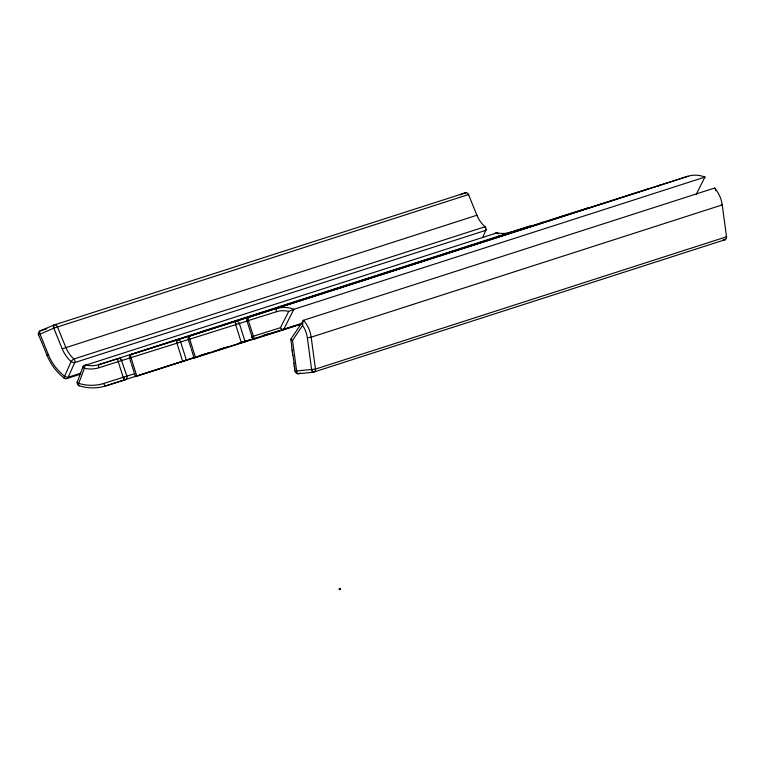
<?xml version="1.0" encoding="UTF-8"?>
<svg xmlns="http://www.w3.org/2000/svg" width="765" height="765" viewBox="0 0 765 765"><rect width="100%" height="100%" fill="white"/><g stroke="black" fill="none" stroke-linecap="round" stroke-linejoin="round"><path stroke-width="1.15" d="M726.195 236.672L726.75 236.71L315.467 369.093L295.137 371.111A2.936 2.677 72.2 0 0 298.207 373.741L313.181 372.259L725.258 239.636M121.243 359.607L126.875 376.16A2.936 2.677 72.2 0 1 125.202 379.765L105.79 385.876A51.685 47.124 72.2 0 1 79.235 385.77A2.936 2.677 72.2 0 1 77.351 381.754L83.05 366.703A2.936 2.677 72.2 0 1 85.986 365.077L497.049 232.837A29.366 26.775 72.2 0 0 510.14 232.359L529.552 226.249A2.936 2.677 72.2 0 1 530.241 226.134M54.258 327.104L53.808 328.156L38.671 334.678A2.936 2.677 72.2 0 1 40.038 330.92L53.846 325.068L466.048 192.617M482.533 237.657L485.794 230.341A2.936 2.677 72.2 0 0 485 226.765A29.366 26.775 72.2 0 1 476.882 215.175L468.486 194.501A2.936 2.677 72.2 0 0 464.919 192.828L462.615 193.803M300.521 324.341L255.395 338.666A2.936 2.677 72.2 0 1 251.953 336.667L280.439 327.707L288.701 311.384L293.339 309.5L705.081 177.04L704.154 177.461M696.284 194.176L704.919 177.088A29.366 26.775 72.2 0 0 687.831 176.304L189.978 335.978A2.936 2.677 72.2 0 0 188.305 339.584L190.906 347.798M177.48 342.165L176.945 343.169L98.809 367.764A32.302 29.453 72.2 0 1 84.408 368.29A2.936 0.794 20.7 0 1 83.05 366.703M236.222 323.681L235.677 324.685L188.305 339.584M296.132 372.039L296.667 371.216L292.526 340.444L302.586 325.402L302.997 320.965A2.123 0.842 87.9 0 1 303.476 320.296L714.548 188.066A2.123 0.842 87.9 0 1 715.103 188.41L715.485 189.204M292.526 340.444A3.356 0.746 12.5 0 1 291.398 340.023A3.041 0.679 12.5 0 1 290.662 339.526A2.792 0.622 12.5 0 1 290.843 339.191L303.485 320.305A29.366 26.775 72.2 0 1 311.173 337.183L315.467 369.093A2.936 2.677 72.2 0 1 313.181 372.259A2.936 1.186 84.3 0 1 311.642 369.724L307.348 337.814A26.431 24.098 72.2 0 0 302.586 325.402M54.602 327.363L53.808 328.156L62.195 348.821A32.302 29.453 72.2 0 0 71.126 361.568A2.936 0.842 24 0 0 74.721 362.572L485.794 230.341A2.936 0.842 24 0 0 485.565 229.337M177.805 342.443L176.945 343.169L182.778 361.654M236.538 323.958L235.677 324.685L241.52 343.16M476.968 215.214L62.195 348.821M295.864 371.704L296.667 371.216A2.936 1.186 84.3 0 0 298.207 373.741L300.454 373.024M725.019 239.636L722.59 240.191M339.497 589.394L339.077 589.031L340.224 589.069M468.247 194.712L468.735 194.463L53.808 328.156A2.936 1.205 67 0 1 53.846 325.068A2.936 2.677 72.2 0 1 57.423 326.741L65.809 347.406A29.366 26.775 72.2 0 0 73.928 358.995A2.936 2.677 72.2 0 1 74.721 362.572L68.209 377.202A2.936 2.677 72.2 0 1 64.279 378.168A51.685 47.124 72.2 0 1 47.057 355.352L44.265 348.457M80.564 373.224L68.209 377.202A2.936 0.842 24 0 1 64.614 376.198A48.75 44.447 72.2 0 1 48.377 354.673L47.057 355.352M460.31 194.779L461.85 194.128M208.08 353.172L135.166 376.629L300.043 323.949M194.147 358.068L301.439 323.853M688.337 176.38A2.936 1.205 72.5 0 0 687.831 176.304L248.673 317.389A2.936 2.677 72.2 0 0 246.999 320.984L276.5 311.709A26.431 24.098 72.2 0 1 288.701 311.384M339.851 589.586L340.243 588.907L339.564 589.088M46.77 328.749L40.038 330.92A2.936 1.205 67 0 0 39.99 334.009L48.377 354.673M66.871 378.541L80.344 374.209M188.506 339.469L176.945 343.169A2.936 1.205 72.5 0 1 177.203 339.995L647.018 189.28A2.936 2.677 72.2 0 1 648.414 189.251M247.248 320.984L235.677 324.685A2.936 1.205 72.5 0 1 235.945 321.51A2.936 2.677 72.2 0 1 239.388 323.509L245.221 341.993M134.736 373.636L103.763 383.447A48.75 44.447 72.2 0 1 78.709 383.341A2.936 0.794 20.7 0 1 77.351 381.754M193.717 357.724L105.79 385.876A2.936 1.205 72.5 0 1 103.763 383.447M200.134 355.524L210.566 352.311M219.545 349.414L227.406 346.889M240.889 342.557L244.255 341.467M212.622 351.709L225.111 347.693M238.737 343.313L251.236 339.287M262.586 335.634L268.266 333.808M339.125 589.098L339.784 588.868M589.672 207.736A2.936 2.677 72.2 0 0 588.275 207.764L131.236 354.463A2.936 2.677 72.2 0 0 129.572 358.068L129.849 357.991M121.176 359.885L121.922 360.487A2.936 2.677 72.2 0 0 118.479 358.489L99.067 364.599A29.366 26.775 72.2 0 1 85.986 365.077A2.936 1.061 -77.1 0 0 84.408 368.29L78.709 383.341A2.936 1.014 -72.6 0 0 79.235 385.77M339.65 589.7L339.612 589.107M465.981 192.656L464.919 192.828A2.936 1.205 67 0 1 465.646 193.01M307.348 337.814L311.173 337.183L722.476 204.829L721.653 204.771M124.188 377.853L123.175 377.336L118.221 361.654A2.936 1.205 72.5 0 1 118.479 358.489M188.869 338.579L189.71 339.153L195.553 357.628M130.136 357.064L130.978 357.637L136.811 376.112M312.56 370.413L311.642 369.724L312.263 370.69M38.288 334.334L42.515 344.154M246.655 320.65L247.554 322.734M123.949 378.178L123.175 377.336A2.936 1.205 72.5 0 0 125.202 379.765M189.118 338.245L189.71 339.153A2.936 1.205 72.5 0 1 189.978 335.978M130.375 356.739L130.978 357.637A2.936 1.205 72.5 0 1 131.236 354.463L177.203 339.995A2.936 2.677 72.2 0 1 180.645 341.993L186.488 360.478M38.25 333.97L38.671 334.678M246.646 320.267L246.999 320.984M42.869 345.015L43.911 347.597M247.822 323.605L252.287 337.652M339.727 588.821L339.861 589.586M191.231 348.821L193.822 357.035M129.897 359.101L131.188 363.203M131.513 364.226L134.114 372.44M134.43 373.473L135.405 376.552M715.638 189.777L715.81 190.648M251.953 336.667L252.077 337.47M293.827 363.251L294.927 371.255M290.843 339.191L291.848 346.641M292.278 349.834L292.565 351.957M292.995 355.151L294.143 363.662M294.42 365.785L294.85 368.979M291.685 347.291L292.756 355.276M64.279 378.168A2.936 0.727 -52.5 0 1 64.614 376.198L71.126 361.568A2.936 0.65 -48.3 0 1 73.928 358.995L485 226.765A2.936 0.65 -48.3 0 1 485.163 227.549M714.548 188.066A29.366 26.775 72.2 0 1 722.236 204.944L726.53 236.863A2.936 2.677 72.2 0 1 724.254 240.028A2.936 1.186 84.3 0 0 724.531 239.828M724.952 238.91A2.936 1.186 84.3 0 1 724.771 239.455M276.5 311.709A2.936 1.205 72.5 0 1 276.758 308.544A29.366 26.775 72.2 0 1 293.856 309.318L283.48 329.82A2.926 1.119 49.1 0 1 281.396 328.759A3.356 1.281 49.1 0 1 280.439 327.707M248.673 317.389A2.936 1.205 72.5 0 0 248.405 320.554L253.358 336.237A2.936 1.205 72.5 0 0 255.395 338.666M660.434 185.34A2.936 1.205 72.5 0 0 659.736 185.149A2.936 2.677 72.2 0 0 658.187 186.536M588.275 207.764A2.936 1.205 72.5 0 1 589.346 208.319M542.634 222.233A2.936 1.205 72.5 0 0 542.308 222.233A2.936 2.677 72.2 0 0 541.151 223.007M647.018 189.28A2.936 1.205 72.5 0 1 647.343 189.28M601.739 203.939A2.936 1.205 72.5 0 0 601.041 203.748A2.936 2.677 72.2 0 0 599.884 204.523M530.623 226.813A2.936 1.205 72.5 0 0 529.552 226.249L99.067 364.599A2.936 1.205 72.5 0 0 98.809 367.764M510.14 232.359A2.936 1.205 72.5 0 1 511.211 232.923M494.477 233.803A2.936 2.677 72.2 0 1 497.049 232.837A2.936 1.061 -77.1 0 1 497.833 233.947M500.195 235.763A32.302 29.453 72.2 0 1 498.579 235.496"/></g></svg>
